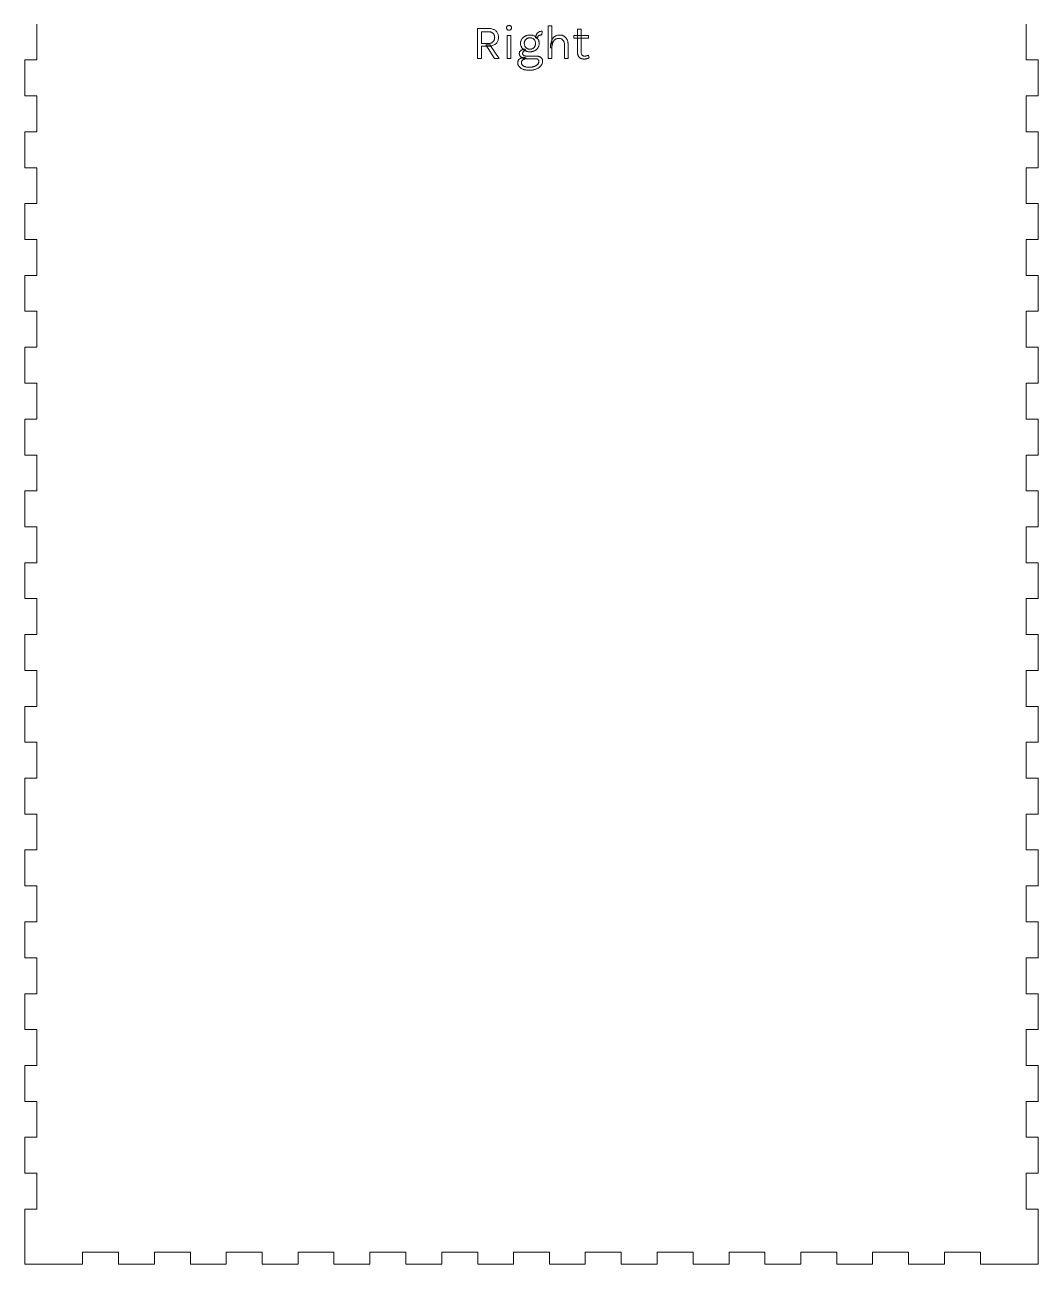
# Model space of a CAD drawing. Extents: x 0 to 54.2, y 0 to 48.1.
# Drawn here: x 0 to 10, y 24.12 to 36.35 of the extents above; entities that cross this region are included whole.
import ezdxf

# ---------------------------------------------------------------- set-up
doc = ezdxf.new("R2010")
doc.units = 0
doc.layers.get('0').update_dxf_attribs({"lineweight": 0})

msp = doc.modelspace()

# ---------------------------------------------------------------- linework, layer by layer
for p, q in [((0.118, 36.354), (0.118, 36)), ((4.754, 36.323), (4.755, 36.325)), ((4.754, 36.321), (4.754, 36.323)), ((4.754, 36.319), (4.754, 36.321)), ((4.755, 36.327), (4.756, 36.328)), ((4.755, 36.325), (4.755, 36.327)), ((4.756, 36.328), (4.757, 36.33)), ((4.757, 36.33), (4.758, 36.331)), ((4.758, 36.331), (4.759, 36.332)), ((4.759, 36.332), (4.76, 36.334)), ((4.76, 36.334), (4.761, 36.335)), ((4.761, 36.335), (4.763, 36.336)), ((4.763, 36.336), (4.765, 36.337)), ((4.765, 36.337), (4.766, 36.338)), ((4.766, 36.338), (4.768, 36.338)), ((4.768, 36.338), (4.77, 36.339)), ((4.77, 36.339), (4.772, 36.339)), ((4.772, 36.339), (4.774, 36.34)), ((4.774, 36.34), (4.776, 36.34)), ((4.776, 36.34), (4.778, 36.34)), ((4.778, 36.34), (4.778, 36.34)), ((4.778, 36.34), (4.78, 36.34)), ((4.78, 36.34), (4.782, 36.34)), ((4.782, 36.34), (4.784, 36.339)), ((4.784, 36.339), (4.786, 36.339)), ((4.786, 36.339), (4.788, 36.338)), ((4.788, 36.338), (4.79, 36.338)), ((4.79, 36.338), (4.792, 36.337)), ((4.792, 36.337), (4.793, 36.336)), ((4.793, 36.336), (4.795, 36.335)), ((4.795, 36.335), (4.796, 36.334)), ((4.796, 36.334), (4.797, 36.332)), ((4.797, 36.332), (4.798, 36.331)), ((4.798, 36.331), (4.799, 36.33)), ((4.799, 36.33), (4.8, 36.328)), ((4.8, 36.328), (4.801, 36.327)), ((4.801, 36.327), (4.802, 36.325)), ((4.802, 36.325), (4.802, 36.323)), ((4.802, 36.323), (4.802, 36.321)), ((4.802, 36.321), (4.803, 36.319)), ((5.165, 36.014), (5.165, 36.337)), ((5.165, 36.337), (5.202, 36.337)), ((5.202, 36.337), (5.202, 36.014)), ((9.882, 36), (9.882, 36.354)), ((4.468, 36.014), (4.468, 36.311)), ((4.468, 36.311), (4.571, 36.311)), ((4.505, 36.279), (4.505, 36.162)), ((4.571, 36.279), (4.505, 36.279)), ((4.505, 36.279), (4.505, 36.279)), ((4.571, 36.311), (4.581, 36.311)), ((4.578, 36.279), (4.571, 36.279)), ((4.571, 36.279), (4.571, 36.279)), ((4.584, 36.279), (4.578, 36.279)), ((4.581, 36.311), (4.591, 36.31)), ((4.589, 36.278), (4.584, 36.279)), ((4.594, 36.277), (4.589, 36.278)), ((4.591, 36.31), (4.6, 36.309)), ((4.599, 36.275), (4.594, 36.277)), ((4.604, 36.274), (4.599, 36.275)), ((4.6, 36.309), (4.608, 36.307)), ((4.609, 36.272), (4.604, 36.274)), ((4.608, 36.307), (4.616, 36.305)), ((4.613, 36.269), (4.609, 36.272)), ((4.616, 36.267), (4.613, 36.269)), ((4.616, 36.305), (4.623, 36.302)), ((4.62, 36.264), (4.616, 36.267)), ((4.623, 36.26), (4.62, 36.264)), ((4.623, 36.302), (4.63, 36.299)), ((4.626, 36.257), (4.623, 36.26)), ((4.628, 36.253), (4.626, 36.257)), ((4.631, 36.249), (4.628, 36.253)), ((4.63, 36.299), (4.637, 36.296)), ((4.632, 36.245), (4.631, 36.249)), ((4.634, 36.241), (4.632, 36.245)), ((4.632, 36.197), (4.634, 36.201)), ((4.635, 36.236), (4.634, 36.241)), ((4.634, 36.201), (4.635, 36.206)), ((4.636, 36.231), (4.635, 36.236)), ((4.635, 36.206), (4.636, 36.211)), ((4.636, 36.226), (4.636, 36.231)), ((4.637, 36.221), (4.636, 36.226)), ((4.636, 36.216), (4.637, 36.221)), ((4.636, 36.211), (4.636, 36.216)), ((4.637, 36.296), (4.643, 36.291)), ((4.637, 36.221), (4.637, 36.221)), ((4.643, 36.291), (4.648, 36.287)), ((4.648, 36.287), (4.653, 36.282)), ((4.653, 36.282), (4.658, 36.277)), ((4.658, 36.277), (4.662, 36.271)), ((4.662, 36.271), (4.665, 36.265)), ((4.665, 36.265), (4.668, 36.259)), ((4.668, 36.259), (4.67, 36.252)), ((4.67, 36.252), (4.672, 36.246)), ((4.672, 36.201), (4.67, 36.194)), ((4.672, 36.246), (4.673, 36.238)), ((4.673, 36.208), (4.672, 36.201)), ((4.673, 36.238), (4.674, 36.231)), ((4.674, 36.216), (4.673, 36.208)), ((4.674, 36.231), (4.674, 36.223)), ((4.674, 36.223), (4.674, 36.223)), ((4.674, 36.223), (4.674, 36.216)), ((4.754, 36.317), (4.754, 36.319)), ((4.754, 36.315), (4.754, 36.317)), ((4.754, 36.317), (4.754, 36.317)), ((4.754, 36.313), (4.754, 36.315)), ((4.754, 36.311), (4.754, 36.313)), ((4.755, 36.309), (4.754, 36.311)), ((4.755, 36.308), (4.755, 36.309)), ((4.756, 36.306), (4.755, 36.308)), ((4.757, 36.304), (4.756, 36.306)), ((4.758, 36.303), (4.757, 36.304)), ((4.759, 36.301), (4.758, 36.303)), ((4.76, 36.3), (4.759, 36.301)), ((4.761, 36.299), (4.76, 36.3)), ((4.76, 36.014), (4.76, 36.241)), ((4.76, 36.241), (4.796, 36.241)), ((4.763, 36.298), (4.761, 36.299)), ((4.765, 36.297), (4.763, 36.298)), ((4.766, 36.296), (4.765, 36.297)), ((4.768, 36.295), (4.766, 36.296)), ((4.77, 36.295), (4.768, 36.295)), ((4.772, 36.294), (4.77, 36.295)), ((4.774, 36.294), (4.772, 36.294)), ((4.776, 36.294), (4.774, 36.294)), ((4.778, 36.294), (4.776, 36.294)), ((4.778, 36.294), (4.778, 36.294)), ((4.78, 36.294), (4.778, 36.294)), ((4.778, 36.294), (4.778, 36.294)), ((4.782, 36.294), (4.78, 36.294)), ((4.784, 36.294), (4.782, 36.294)), ((4.786, 36.295), (4.784, 36.294)), ((4.788, 36.295), (4.786, 36.295)), ((4.79, 36.296), (4.788, 36.295)), ((4.792, 36.297), (4.79, 36.296)), ((4.793, 36.298), (4.792, 36.297)), ((4.795, 36.299), (4.793, 36.298)), ((4.796, 36.3), (4.795, 36.299)), ((4.797, 36.301), (4.796, 36.3)), ((4.796, 36.241), (4.796, 36.014)), ((4.798, 36.303), (4.797, 36.301)), ((4.799, 36.304), (4.798, 36.303)), ((4.8, 36.306), (4.799, 36.304)), ((4.801, 36.308), (4.8, 36.306)), ((4.802, 36.309), (4.801, 36.308)), ((4.803, 36.315), (4.802, 36.313)), ((4.802, 36.313), (4.802, 36.311)), ((4.802, 36.311), (4.802, 36.309)), ((4.803, 36.319), (4.803, 36.317)), ((4.803, 36.317), (4.803, 36.317)), ((4.803, 36.317), (4.803, 36.315)), ((4.898, 36.195), (4.9, 36.199)), ((4.9, 36.199), (4.902, 36.203)), ((4.902, 36.203), (4.905, 36.207)), ((4.905, 36.207), (4.907, 36.21)), ((4.907, 36.21), (4.91, 36.214)), ((4.91, 36.214), (4.913, 36.217)), ((4.913, 36.217), (4.916, 36.22)), ((4.916, 36.22), (4.919, 36.223)), ((4.919, 36.223), (4.922, 36.226)), ((4.922, 36.226), (4.926, 36.229)), ((4.926, 36.229), (4.93, 36.231)), ((4.93, 36.231), (4.934, 36.233)), ((4.934, 36.233), (4.938, 36.236)), ((4.938, 36.236), (4.942, 36.238)), ((4.941, 36.2), (4.939, 36.197)), ((4.944, 36.203), (4.941, 36.2)), ((4.942, 36.238), (4.946, 36.239)), ((4.947, 36.206), (4.944, 36.203)), ((4.946, 36.239), (4.951, 36.241)), ((4.95, 36.209), (4.947, 36.206)), ((4.954, 36.211), (4.95, 36.209)), ((4.951, 36.241), (4.955, 36.242)), ((4.958, 36.213), (4.954, 36.211)), ((4.955, 36.242), (4.96, 36.243)), ((4.962, 36.215), (4.958, 36.213)), ((4.96, 36.243), (4.965, 36.244)), ((4.966, 36.216), (4.962, 36.215)), ((4.965, 36.244), (4.969, 36.245)), ((4.97, 36.218), (4.966, 36.216)), ((4.969, 36.245), (4.974, 36.245)), ((4.975, 36.218), (4.97, 36.218)), ((4.974, 36.245), (4.979, 36.246)), ((4.979, 36.219), (4.975, 36.218)), ((4.979, 36.246), (4.985, 36.246)), ((4.985, 36.219), (4.979, 36.219)), ((4.985, 36.246), (4.985, 36.246)), ((4.985, 36.246), (4.99, 36.246)), ((4.99, 36.219), (4.985, 36.219)), ((4.985, 36.219), (4.985, 36.219)), ((4.99, 36.246), (4.994, 36.245)), ((4.994, 36.218), (4.99, 36.219)), ((4.994, 36.245), (4.999, 36.245)), ((4.999, 36.218), (4.994, 36.218)), ((4.999, 36.245), (5.004, 36.244)), ((5.003, 36.216), (4.999, 36.218)), ((5.008, 36.215), (5.003, 36.216)), ((5.004, 36.244), (5.009, 36.243)), ((5.012, 36.213), (5.008, 36.215)), ((5.009, 36.243), (5.013, 36.242)), ((5.015, 36.211), (5.012, 36.213)), ((5.013, 36.242), (5.018, 36.241)), ((5.019, 36.209), (5.015, 36.211)), ((5.018, 36.241), (5.022, 36.239)), ((5.022, 36.206), (5.019, 36.209)), ((5.022, 36.239), (5.026, 36.238)), ((5.025, 36.203), (5.022, 36.206)), ((5.028, 36.2), (5.025, 36.203)), ((5.026, 36.238), (5.03, 36.236)), ((5.03, 36.197), (5.028, 36.2)), ((5.03, 36.236), (5.035, 36.233)), ((5.035, 36.233), (5.038, 36.231)), ((5.038, 36.231), (5.042, 36.229)), ((5.041, 36.221), (5.042, 36.225)), ((5.041, 36.217), (5.041, 36.221)), ((5.059, 36.21), (5.041, 36.217)), ((5.042, 36.232), (5.043, 36.236)), ((5.042, 36.229), (5.042, 36.232)), ((5.042, 36.229), (5.046, 36.226)), ((5.042, 36.225), (5.042, 36.229)), ((5.043, 36.236), (5.044, 36.239)), ((5.044, 36.239), (5.045, 36.242)), ((5.045, 36.242), (5.046, 36.246)), ((5.046, 36.246), (5.048, 36.249)), ((5.046, 36.226), (5.049, 36.223)), ((5.048, 36.249), (5.049, 36.252)), ((5.049, 36.252), (5.051, 36.255)), ((5.049, 36.223), (5.052, 36.22)), ((5.051, 36.255), (5.052, 36.258)), ((5.052, 36.258), (5.054, 36.26)), ((5.052, 36.22), (5.055, 36.217)), ((5.054, 36.26), (5.056, 36.263)), ((5.055, 36.217), (5.058, 36.214)), ((5.056, 36.263), (5.058, 36.265)), ((5.058, 36.265), (5.061, 36.268)), ((5.058, 36.214), (5.061, 36.21)), ((5.06, 36.221), (5.059, 36.217)), ((5.059, 36.217), (5.059, 36.214)), ((5.059, 36.214), (5.059, 36.21)), ((5.059, 36.21), (5.059, 36.21)), ((5.059, 36.21), (5.059, 36.21)), ((5.061, 36.224), (5.06, 36.221)), ((5.061, 36.268), (5.063, 36.27)), ((5.062, 36.227), (5.061, 36.224)), ((5.061, 36.21), (5.063, 36.207)), ((5.063, 36.229), (5.062, 36.227)), ((5.063, 36.27), (5.066, 36.272)), ((5.064, 36.232), (5.063, 36.229)), ((5.063, 36.207), (5.066, 36.203)), ((5.066, 36.234), (5.064, 36.232)), ((5.066, 36.272), (5.068, 36.274)), ((5.068, 36.236), (5.066, 36.234)), ((5.066, 36.203), (5.068, 36.199)), ((5.068, 36.274), (5.071, 36.275)), ((5.07, 36.238), (5.068, 36.236)), ((5.068, 36.199), (5.07, 36.195)), ((5.072, 36.24), (5.07, 36.238)), ((5.071, 36.275), (5.074, 36.277)), ((5.075, 36.241), (5.072, 36.24)), ((5.074, 36.277), (5.077, 36.278)), ((5.078, 36.243), (5.075, 36.241)), ((5.077, 36.278), (5.08, 36.28)), ((5.081, 36.244), (5.078, 36.243)), ((5.08, 36.28), (5.084, 36.281)), ((5.084, 36.245), (5.081, 36.244)), ((5.084, 36.281), (5.087, 36.282)), ((5.087, 36.246), (5.084, 36.245)), ((5.087, 36.282), (5.09, 36.282)), ((5.091, 36.246), (5.087, 36.246)), ((5.09, 36.282), (5.094, 36.283)), ((5.095, 36.247), (5.091, 36.246)), ((5.094, 36.283), (5.098, 36.283)), ((5.098, 36.247), (5.095, 36.247)), ((5.098, 36.283), (5.102, 36.284)), ((5.103, 36.247), (5.098, 36.247)), ((5.102, 36.284), (5.105, 36.284)), ((5.105, 36.284), (5.103, 36.247)), ((5.105, 36.284), (5.105, 36.284)), ((5.2, 36.194), (5.202, 36.199)), ((5.202, 36.199), (5.205, 36.204)), ((5.205, 36.204), (5.208, 36.209)), ((5.208, 36.209), (5.211, 36.213)), ((5.211, 36.213), (5.214, 36.217)), ((5.214, 36.217), (5.217, 36.221)), ((5.217, 36.221), (5.221, 36.225)), ((5.221, 36.225), (5.224, 36.228)), ((5.224, 36.228), (5.228, 36.231)), ((5.23, 36.2), (5.227, 36.197)), ((5.228, 36.231), (5.232, 36.234)), ((5.233, 36.202), (5.23, 36.2)), ((5.232, 36.234), (5.237, 36.236)), ((5.236, 36.204), (5.233, 36.202)), ((5.239, 36.206), (5.236, 36.204)), ((5.237, 36.236), (5.241, 36.239)), ((5.242, 36.208), (5.239, 36.206)), ((5.241, 36.239), (5.246, 36.241)), ((5.245, 36.209), (5.242, 36.208)), ((5.249, 36.211), (5.245, 36.209)), ((5.246, 36.241), (5.25, 36.242)), ((5.252, 36.212), (5.249, 36.211)), ((5.25, 36.242), (5.255, 36.244)), ((5.256, 36.212), (5.252, 36.212)), ((5.255, 36.244), (5.26, 36.245)), ((5.26, 36.213), (5.256, 36.212)), ((5.26, 36.245), (5.266, 36.245)), ((5.264, 36.213), (5.26, 36.213)), ((5.268, 36.213), (5.264, 36.213)), ((5.266, 36.245), (5.271, 36.246)), ((5.273, 36.213), (5.268, 36.213)), ((5.268, 36.213), (5.268, 36.213)), ((5.271, 36.246), (5.277, 36.246)), ((5.278, 36.213), (5.273, 36.213)), ((5.277, 36.246), (5.277, 36.246)), ((5.277, 36.246), (5.282, 36.246)), ((5.283, 36.212), (5.278, 36.213)), ((5.282, 36.246), (5.287, 36.245)), ((5.287, 36.211), (5.283, 36.212)), ((5.287, 36.245), (5.292, 36.245)), ((5.292, 36.209), (5.287, 36.211)), ((5.292, 36.245), (5.297, 36.244)), ((5.296, 36.207), (5.292, 36.209)), ((5.3, 36.205), (5.296, 36.207)), ((5.297, 36.244), (5.302, 36.243)), ((5.303, 36.202), (5.3, 36.205)), ((5.302, 36.243), (5.306, 36.242)), ((5.307, 36.2), (5.303, 36.202)), ((5.306, 36.242), (5.31, 36.24)), ((5.31, 36.196), (5.307, 36.2)), ((5.31, 36.24), (5.315, 36.238)), ((5.315, 36.238), (5.319, 36.236)), ((5.319, 36.236), (5.322, 36.234)), ((5.322, 36.234), (5.326, 36.231)), ((5.326, 36.231), (5.33, 36.229)), ((5.33, 36.229), (5.333, 36.226)), ((5.333, 36.226), (5.336, 36.223)), ((5.336, 36.223), (5.339, 36.219)), ((5.339, 36.219), (5.342, 36.216)), ((5.342, 36.216), (5.345, 36.212)), ((5.345, 36.212), (5.347, 36.208)), ((5.347, 36.208), (5.349, 36.204)), ((5.349, 36.204), (5.352, 36.2)), ((5.352, 36.2), (5.354, 36.195)), ((5.418, 36.215), (5.418, 36.24)), ((5.418, 36.24), (5.562, 36.24)), ((5.562, 36.215), (5.418, 36.215)), ((5.455, 36.072), (5.455, 36.303)), ((5.455, 36.303), (5.491, 36.303)), ((5.491, 36.303), (5.491, 36.073)), ((5.562, 36.24), (5.562, 36.215)), ((5.562, 36.215), (5.562, 36.215)), ((4.505, 36.162), (4.569, 36.162)), ((4.571, 36.136), (4.505, 36.136)), ((4.505, 36.136), (4.505, 36.014)), ((4.634, 36.014), (4.549, 36.149)), ((4.549, 36.149), (4.589, 36.149)), ((4.569, 36.162), (4.575, 36.162)), ((4.581, 36.136), (4.571, 36.136)), ((4.571, 36.136), (4.571, 36.136)), ((4.575, 36.162), (4.581, 36.162)), ((4.581, 36.162), (4.587, 36.163)), ((4.591, 36.137), (4.581, 36.136)), ((4.587, 36.163), (4.593, 36.164)), ((4.589, 36.149), (4.682, 36.014)), ((4.6, 36.138), (4.591, 36.137)), ((4.593, 36.164), (4.598, 36.166)), ((4.598, 36.166), (4.603, 36.168)), ((4.608, 36.14), (4.6, 36.138)), ((4.603, 36.168), (4.607, 36.17)), ((4.607, 36.17), (4.612, 36.172)), ((4.616, 36.142), (4.608, 36.14)), ((4.612, 36.172), (4.616, 36.175)), ((4.616, 36.175), (4.619, 36.178)), ((4.623, 36.145), (4.616, 36.142)), ((4.619, 36.178), (4.623, 36.182)), ((4.623, 36.182), (4.625, 36.185)), ((4.63, 36.148), (4.623, 36.145)), ((4.625, 36.185), (4.628, 36.189)), ((4.628, 36.189), (4.63, 36.193)), ((4.63, 36.193), (4.632, 36.197)), ((4.637, 36.151), (4.63, 36.148)), ((4.643, 36.155), (4.637, 36.151)), ((4.648, 36.16), (4.643, 36.155)), ((4.653, 36.165), (4.648, 36.16)), ((4.658, 36.17), (4.653, 36.165)), ((4.662, 36.176), (4.658, 36.17)), ((4.665, 36.182), (4.662, 36.176)), ((4.668, 36.188), (4.665, 36.182)), ((4.67, 36.194), (4.668, 36.188)), ((4.881, 36.075), (4.882, 36.077)), ((4.882, 36.077), (4.883, 36.079)), ((4.883, 36.079), (4.884, 36.082)), ((4.884, 36.082), (4.886, 36.084)), ((4.886, 36.084), (4.887, 36.086)), ((4.887, 36.086), (4.889, 36.088)), ((4.889, 36.088), (4.891, 36.09)), ((4.891, 36.09), (4.892, 36.091)), ((4.892, 36.163), (4.893, 36.168)), ((4.893, 36.158), (4.892, 36.163)), ((4.892, 36.163), (4.892, 36.163)), ((4.892, 36.091), (4.894, 36.093)), ((4.893, 36.178), (4.894, 36.182)), ((4.893, 36.173), (4.893, 36.178)), ((4.893, 36.168), (4.893, 36.173)), ((4.893, 36.154), (4.893, 36.158)), ((4.893, 36.149), (4.893, 36.154)), ((4.894, 36.144), (4.893, 36.149)), ((4.894, 36.182), (4.895, 36.186)), ((4.895, 36.14), (4.894, 36.144)), ((4.894, 36.093), (4.896, 36.094)), ((4.895, 36.186), (4.897, 36.191)), ((4.897, 36.136), (4.895, 36.14)), ((4.896, 36.094), (4.899, 36.096)), ((4.897, 36.191), (4.898, 36.195)), ((4.898, 36.132), (4.897, 36.136)), ((4.9, 36.128), (4.898, 36.132)), ((4.899, 36.096), (4.901, 36.097)), ((4.902, 36.124), (4.9, 36.128)), ((4.901, 36.097), (4.903, 36.099)), ((4.905, 36.12), (4.902, 36.124)), ((4.903, 36.099), (4.906, 36.1)), ((4.907, 36.116), (4.905, 36.12)), ((4.906, 36.1), (4.908, 36.101)), ((4.91, 36.113), (4.907, 36.116)), ((4.908, 36.101), (4.911, 36.102)), ((4.913, 36.11), (4.91, 36.113)), ((4.911, 36.102), (4.913, 36.103)), ((4.916, 36.106), (4.913, 36.11)), ((4.913, 36.103), (4.916, 36.103)), ((4.915, 36.077), (4.914, 36.076)), ((4.914, 36.076), (4.914, 36.074)), ((4.916, 36.078), (4.915, 36.077)), ((4.919, 36.103), (4.916, 36.106)), ((4.916, 36.103), (4.919, 36.104)), ((4.917, 36.08), (4.916, 36.078)), ((4.918, 36.081), (4.917, 36.08)), ((4.919, 36.082), (4.918, 36.081)), ((4.919, 36.104), (4.921, 36.105)), ((4.922, 36.101), (4.919, 36.103)), ((4.92, 36.083), (4.919, 36.082)), ((4.921, 36.084), (4.92, 36.083)), ((4.921, 36.105), (4.924, 36.105)), ((4.922, 36.085), (4.921, 36.084)), ((4.926, 36.098), (4.922, 36.101)), ((4.923, 36.086), (4.922, 36.085)), ((4.925, 36.087), (4.923, 36.086)), ((4.924, 36.105), (4.927, 36.106)), ((4.926, 36.088), (4.925, 36.087)), ((4.93, 36.095), (4.926, 36.098)), ((4.927, 36.088), (4.926, 36.088)), ((4.927, 36.106), (4.93, 36.106)), ((4.929, 36.089), (4.927, 36.088)), ((4.93, 36.173), (4.929, 36.168)), ((4.929, 36.168), (4.929, 36.163)), ((4.929, 36.163), (4.929, 36.163)), ((4.929, 36.163), (4.929, 36.158)), ((4.929, 36.158), (4.93, 36.154)), ((4.93, 36.09), (4.929, 36.089)), ((4.931, 36.177), (4.93, 36.173)), ((4.93, 36.154), (4.931, 36.149)), ((4.93, 36.106), (4.933, 36.106)), ((4.934, 36.093), (4.93, 36.095)), ((4.932, 36.09), (4.93, 36.09)), ((4.932, 36.182), (4.931, 36.177)), ((4.931, 36.149), (4.932, 36.145)), ((4.933, 36.186), (4.932, 36.182)), ((4.932, 36.145), (4.933, 36.141)), ((4.933, 36.091), (4.932, 36.09)), ((4.935, 36.19), (4.933, 36.186)), ((4.933, 36.141), (4.935, 36.137)), ((4.933, 36.106), (4.936, 36.106)), ((4.934, 36.091), (4.933, 36.091)), ((4.938, 36.091), (4.934, 36.093)), ((4.936, 36.092), (4.934, 36.091)), ((4.936, 36.193), (4.935, 36.19)), ((4.935, 36.137), (4.936, 36.133)), ((4.939, 36.197), (4.936, 36.193)), ((4.936, 36.133), (4.939, 36.13)), ((4.936, 36.106), (4.936, 36.106)), ((4.936, 36.106), (4.943, 36.092)), ((4.937, 36.092), (4.936, 36.092)), ((4.939, 36.092), (4.937, 36.092)), ((4.942, 36.089), (4.938, 36.091)), ((4.939, 36.13), (4.941, 36.126)), ((4.94, 36.092), (4.939, 36.092)), ((4.942, 36.092), (4.94, 36.092)), ((4.941, 36.126), (4.944, 36.123)), ((4.943, 36.092), (4.942, 36.092)), ((4.946, 36.087), (4.942, 36.089)), ((4.944, 36.123), (4.947, 36.12)), ((4.951, 36.086), (4.946, 36.087)), ((4.947, 36.12), (4.95, 36.117)), ((4.95, 36.117), (4.954, 36.115)), ((4.955, 36.084), (4.951, 36.086)), ((4.954, 36.115), (4.958, 36.113)), ((4.96, 36.083), (4.955, 36.084)), ((4.958, 36.113), (4.962, 36.111)), ((4.965, 36.082), (4.96, 36.083)), ((4.962, 36.111), (4.966, 36.11)), ((4.969, 36.081), (4.965, 36.082)), ((4.966, 36.11), (4.97, 36.108)), ((4.974, 36.081), (4.969, 36.081)), ((4.97, 36.108), (4.975, 36.108)), ((4.979, 36.081), (4.974, 36.081)), ((4.975, 36.108), (4.979, 36.107)), ((4.979, 36.107), (4.985, 36.107)), ((4.985, 36.081), (4.979, 36.081)), ((4.985, 36.107), (4.985, 36.107)), ((4.985, 36.107), (4.99, 36.107)), ((4.985, 36.107), (4.985, 36.107)), ((4.985, 36.081), (4.985, 36.081)), ((4.99, 36.081), (4.985, 36.081)), ((4.985, 36.081), (4.985, 36.081)), ((4.99, 36.107), (4.994, 36.108)), ((4.994, 36.081), (4.99, 36.081)), ((4.994, 36.108), (4.999, 36.108)), ((4.999, 36.081), (4.994, 36.081)), ((4.999, 36.108), (5.003, 36.11)), ((5.004, 36.082), (4.999, 36.081)), ((5.003, 36.11), (5.008, 36.111)), ((5.009, 36.083), (5.004, 36.082)), ((5.008, 36.111), (5.012, 36.113)), ((5.013, 36.084), (5.009, 36.083)), ((5.012, 36.113), (5.015, 36.115)), ((5.018, 36.086), (5.013, 36.084)), ((5.015, 36.115), (5.019, 36.117)), ((5.022, 36.087), (5.018, 36.086)), ((5.019, 36.117), (5.022, 36.12)), ((5.022, 36.12), (5.025, 36.123)), ((5.026, 36.089), (5.022, 36.087)), ((5.025, 36.123), (5.028, 36.126)), ((5.03, 36.091), (5.026, 36.089)), ((5.028, 36.126), (5.03, 36.13)), ((5.032, 36.193), (5.03, 36.197)), ((5.03, 36.13), (5.032, 36.133)), ((5.035, 36.093), (5.03, 36.091)), ((5.034, 36.19), (5.032, 36.193)), ((5.032, 36.133), (5.034, 36.137)), ((5.036, 36.186), (5.034, 36.19)), ((5.034, 36.137), (5.036, 36.141)), ((5.038, 36.095), (5.035, 36.093)), ((5.037, 36.182), (5.036, 36.186)), ((5.036, 36.141), (5.037, 36.145)), ((5.038, 36.177), (5.037, 36.182)), ((5.037, 36.145), (5.038, 36.149)), ((5.039, 36.173), (5.038, 36.177)), ((5.038, 36.149), (5.039, 36.154)), ((5.042, 36.098), (5.038, 36.095)), ((5.039, 36.168), (5.039, 36.173)), ((5.039, 36.163), (5.039, 36.168)), ((5.039, 36.158), (5.039, 36.163)), ((5.039, 36.163), (5.039, 36.163)), ((5.039, 36.154), (5.039, 36.158)), ((5.046, 36.101), (5.042, 36.098)), ((5.049, 36.103), (5.046, 36.101)), ((5.052, 36.106), (5.049, 36.103)), ((5.055, 36.11), (5.052, 36.106)), ((5.058, 36.113), (5.055, 36.11)), ((5.061, 36.116), (5.058, 36.113)), ((5.063, 36.12), (5.061, 36.116)), ((5.066, 36.124), (5.063, 36.12)), ((5.068, 36.128), (5.066, 36.124)), ((5.07, 36.132), (5.068, 36.128)), ((5.07, 36.195), (5.071, 36.191)), ((5.071, 36.136), (5.07, 36.132)), ((5.071, 36.191), (5.073, 36.186)), ((5.073, 36.14), (5.071, 36.136)), ((5.073, 36.186), (5.074, 36.182)), ((5.074, 36.144), (5.073, 36.14)), ((5.074, 36.182), (5.075, 36.178)), ((5.075, 36.149), (5.074, 36.144)), ((5.075, 36.178), (5.075, 36.173)), ((5.075, 36.173), (5.076, 36.168)), ((5.076, 36.158), (5.075, 36.154)), ((5.075, 36.154), (5.075, 36.149)), ((5.076, 36.168), (5.076, 36.163)), ((5.076, 36.163), (5.076, 36.163)), ((5.076, 36.163), (5.076, 36.158)), ((5.187, 36.121), (5.188, 36.129)), ((5.202, 36.121), (5.187, 36.121)), ((5.188, 36.144), (5.189, 36.151)), ((5.188, 36.136), (5.188, 36.144)), ((5.188, 36.129), (5.188, 36.136)), ((5.189, 36.151), (5.19, 36.158)), ((5.19, 36.158), (5.191, 36.164)), ((5.191, 36.164), (5.193, 36.171)), ((5.193, 36.171), (5.194, 36.177)), ((5.194, 36.177), (5.196, 36.183)), ((5.196, 36.183), (5.198, 36.188)), ((5.198, 36.188), (5.2, 36.194)), ((5.203, 36.143), (5.202, 36.138)), ((5.202, 36.138), (5.202, 36.132)), ((5.202, 36.132), (5.202, 36.127)), ((5.202, 36.127), (5.202, 36.121)), ((5.202, 36.121), (5.202, 36.121)), ((5.204, 36.148), (5.203, 36.143)), ((5.205, 36.153), (5.204, 36.148)), ((5.206, 36.157), (5.205, 36.153)), ((5.207, 36.162), (5.206, 36.157)), ((5.208, 36.166), (5.207, 36.162)), ((5.21, 36.17), (5.208, 36.166)), ((5.211, 36.174), (5.21, 36.17)), ((5.213, 36.178), (5.211, 36.174)), ((5.215, 36.182), (5.213, 36.178)), ((5.217, 36.185), (5.215, 36.182)), ((5.219, 36.189), (5.217, 36.185)), ((5.222, 36.192), (5.219, 36.189)), ((5.224, 36.195), (5.222, 36.192)), ((5.227, 36.197), (5.224, 36.195)), ((5.313, 36.193), (5.31, 36.196)), ((5.315, 36.189), (5.313, 36.193)), ((5.318, 36.185), (5.315, 36.189)), ((5.32, 36.18), (5.318, 36.185)), ((5.322, 36.176), (5.32, 36.18)), ((5.323, 36.171), (5.322, 36.176)), ((5.324, 36.165), (5.323, 36.171)), ((5.325, 36.159), (5.324, 36.165)), ((5.325, 36.153), (5.325, 36.159)), ((5.325, 36.147), (5.325, 36.153)), ((5.325, 36.014), (5.325, 36.147)), ((5.354, 36.195), (5.355, 36.191)), ((5.355, 36.191), (5.357, 36.186)), ((5.357, 36.186), (5.358, 36.181)), ((5.358, 36.181), (5.359, 36.176)), ((5.359, 36.176), (5.36, 36.17)), ((5.36, 36.17), (5.361, 36.165)), ((5.361, 36.165), (5.361, 36.159)), ((5.361, 36.159), (5.362, 36.153)), ((5.362, 36.153), (5.362, 36.147)), ((5.362, 36.147), (5.362, 36.147)), ((5.362, 36.147), (5.362, 36.014)), ((0.118, 36), (0, 36)), ((0, 36), (0, 35.646)), ((4.505, 36.014), (4.468, 36.014)), ((4.505, 36.014), (4.505, 36.014)), ((4.682, 36.014), (4.634, 36.014)), ((4.682, 36.014), (4.682, 36.014)), ((4.796, 36.014), (4.76, 36.014)), ((4.796, 36.014), (4.796, 36.014)), ((4.864, 35.976), (4.865, 35.98)), ((4.864, 35.97), (4.864, 35.976)), ((4.864, 35.967), (4.864, 35.97)), ((4.864, 35.97), (4.864, 35.97)), ((4.865, 35.963), (4.864, 35.967)), ((4.865, 35.98), (4.866, 35.985)), ((4.865, 35.959), (4.865, 35.963)), ((4.866, 35.955), (4.865, 35.959)), ((4.866, 35.985), (4.867, 35.989)), ((4.868, 35.951), (4.866, 35.955)), ((4.867, 35.989), (4.869, 35.994)), ((4.869, 35.994), (4.871, 35.997)), ((4.871, 35.997), (4.873, 36.001)), ((4.873, 36.001), (4.876, 36.004)), ((4.876, 36.004), (4.88, 36.008)), ((4.879, 36.067), (4.88, 36.07)), ((4.879, 36.064), (4.879, 36.067)), ((4.879, 36.062), (4.879, 36.064)), ((4.879, 36.059), (4.879, 36.062)), ((4.879, 36.062), (4.879, 36.062)), ((4.88, 36.056), (4.879, 36.059)), ((4.88, 36.072), (4.881, 36.075)), ((4.88, 36.07), (4.88, 36.072)), ((4.88, 36.054), (4.88, 36.056)), ((4.881, 36.051), (4.88, 36.054)), ((4.88, 36.008), (4.883, 36.01)), ((4.881, 36.049), (4.881, 36.051)), ((4.882, 36.046), (4.881, 36.049)), ((4.884, 36.044), (4.882, 36.046)), ((4.883, 36.01), (4.887, 36.013)), ((4.885, 36.041), (4.884, 36.044)), ((4.886, 36.039), (4.885, 36.041)), ((4.888, 36.037), (4.886, 36.039)), ((4.887, 36.013), (4.891, 36.015)), ((4.89, 36.035), (4.888, 36.037)), ((4.892, 36.032), (4.89, 36.035)), ((4.891, 36.015), (4.896, 36.018)), ((4.894, 36.03), (4.892, 36.032)), ((4.897, 36.028), (4.894, 36.03)), ((4.896, 36.018), (4.901, 36.019)), ((4.899, 36.027), (4.897, 36.028)), ((4.902, 36.025), (4.899, 36.027)), ((4.901, 35.979), (4.9, 35.975)), ((4.9, 35.975), (4.9, 35.972)), ((4.9, 35.972), (4.9, 35.972)), ((4.9, 35.972), (4.9, 35.968)), ((4.9, 35.968), (4.901, 35.965)), ((4.901, 36.019), (4.905, 36.021)), ((4.902, 35.985), (4.901, 35.982)), ((4.901, 35.982), (4.901, 35.979)), ((4.901, 35.965), (4.902, 35.961)), ((4.904, 36.023), (4.902, 36.025)), ((4.903, 35.988), (4.902, 35.985)), ((4.902, 35.961), (4.903, 35.958)), ((4.905, 35.991), (4.903, 35.988)), ((4.903, 35.958), (4.905, 35.955)), ((4.907, 36.021), (4.904, 36.023)), ((4.905, 36.021), (4.91, 36.022)), ((4.907, 35.994), (4.905, 35.991)), ((4.905, 35.955), (4.907, 35.952)), ((4.911, 36.02), (4.907, 36.021)), ((4.909, 35.996), (4.907, 35.994)), ((4.911, 35.999), (4.909, 35.996)), ((4.91, 36.022), (4.916, 36.023)), ((4.914, 36.019), (4.911, 36.02)), ((4.914, 36.001), (4.911, 35.999)), ((4.913, 36.071), (4.912, 36.069)), ((4.912, 36.069), (4.912, 36.068)), ((4.912, 36.068), (4.912, 36.066)), ((4.912, 36.066), (4.912, 36.064)), ((4.912, 36.064), (4.912, 36.064)), ((4.912, 36.064), (4.912, 36.062)), ((4.912, 36.062), (4.912, 36.06)), ((4.912, 36.06), (4.913, 36.058)), ((4.914, 36.074), (4.913, 36.073)), ((4.913, 36.073), (4.913, 36.071)), ((4.913, 36.058), (4.913, 36.056)), ((4.913, 36.056), (4.914, 36.054)), ((4.914, 36.054), (4.915, 36.052)), ((4.917, 36.017), (4.914, 36.019)), ((4.917, 36.003), (4.914, 36.001)), ((4.915, 36.052), (4.916, 36.051)), ((4.916, 36.051), (4.918, 36.049)), ((4.916, 36.023), (4.921, 36.024)), ((4.921, 36.016), (4.917, 36.017)), ((4.92, 36.005), (4.917, 36.003)), ((4.918, 36.049), (4.919, 36.047)), ((4.919, 36.047), (4.921, 36.046)), ((4.923, 36.006), (4.92, 36.005)), ((4.921, 36.046), (4.923, 36.044)), ((4.921, 36.024), (4.927, 36.024)), ((4.924, 36.015), (4.921, 36.016)), ((4.923, 36.044), (4.925, 36.043)), ((4.927, 36.008), (4.923, 36.006)), ((4.928, 36.014), (4.924, 36.015)), ((4.925, 36.043), (4.927, 36.042)), ((4.927, 36.042), (4.93, 36.041)), ((4.927, 36.024), (4.933, 36.024)), ((4.931, 36.009), (4.927, 36.008)), ((4.932, 36.013), (4.928, 36.014)), ((4.93, 36.041), (4.933, 36.04)), ((4.935, 36.01), (4.931, 36.009)), ((4.936, 36.013), (4.932, 36.013)), ((4.933, 36.04), (4.937, 36.04)), ((4.933, 36.024), (4.933, 36.024)), ((4.933, 36.024), (4.953, 36.012)), ((4.939, 36.011), (4.935, 36.01)), ((4.94, 36.012), (4.936, 36.013)), ((4.937, 36.04), (4.94, 36.039)), ((4.944, 36.011), (4.939, 36.011)), ((4.94, 36.039), (4.944, 36.039)), ((4.944, 36.012), (4.94, 36.012)), ((4.944, 36.039), (4.949, 36.039)), ((4.949, 36.012), (4.944, 36.012)), ((4.948, 36.011), (4.944, 36.011)), ((4.953, 36.012), (4.948, 36.011)), ((4.949, 36.039), (4.953, 36.038)), ((4.953, 36.012), (4.949, 36.012)), ((4.953, 36.038), (4.953, 36.038)), ((4.953, 36.038), (5.041, 36.038)), ((5.041, 36.012), (4.953, 36.012)), ((5.041, 36.038), (5.047, 36.038)), ((5.044, 36.011), (5.041, 36.012)), ((5.041, 36.012), (5.041, 36.012)), ((5.047, 36.011), (5.044, 36.011)), ((5.047, 36.038), (5.053, 36.038)), ((5.05, 36.011), (5.047, 36.011)), ((5.053, 36.01), (5.05, 36.011)), ((5.053, 36.038), (5.059, 36.037)), ((5.055, 36.01), (5.053, 36.01)), ((5.058, 36.009), (5.055, 36.01)), ((5.056, 35.952), (5.058, 35.955)), ((5.06, 36.008), (5.058, 36.009)), ((5.058, 35.955), (5.061, 35.957)), ((5.059, 36.037), (5.065, 36.036)), ((5.062, 36.007), (5.06, 36.008)), ((5.061, 35.957), (5.063, 35.96)), ((5.063, 36.005), (5.062, 36.007)), ((5.065, 36.004), (5.063, 36.005)), ((5.063, 35.96), (5.065, 35.963)), ((5.065, 36.036), (5.07, 36.035)), ((5.067, 36.002), (5.065, 36.004)), ((5.065, 35.963), (5.067, 35.965)), ((5.068, 36.001), (5.067, 36.002)), ((5.067, 35.965), (5.069, 35.968)), ((5.069, 35.999), (5.068, 36.001)), ((5.07, 35.997), (5.069, 35.999)), ((5.069, 35.968), (5.07, 35.971)), ((5.07, 36.035), (5.075, 36.034)), ((5.071, 35.995), (5.07, 35.997)), ((5.07, 35.971), (5.071, 35.974)), ((5.072, 35.994), (5.071, 35.995)), ((5.071, 35.974), (5.072, 35.977)), ((5.072, 35.992), (5.072, 35.994)), ((5.073, 35.99), (5.072, 35.992)), ((5.072, 35.98), (5.073, 35.983)), ((5.072, 35.977), (5.072, 35.98)), ((5.073, 35.988), (5.073, 35.99)), ((5.073, 35.986), (5.073, 35.988)), ((5.073, 35.983), (5.073, 35.986)), ((5.073, 35.986), (5.073, 35.986)), ((5.075, 36.034), (5.079, 36.032)), ((5.079, 36.032), (5.084, 36.03)), ((5.084, 36.03), (5.088, 36.028)), ((5.088, 36.028), (5.091, 36.025)), ((5.091, 36.025), (5.095, 36.022)), ((5.095, 36.022), (5.098, 36.019)), ((5.098, 36.019), (5.101, 36.016)), ((5.102, 35.957), (5.1, 35.953)), ((5.101, 36.016), (5.103, 36.013)), ((5.104, 35.961), (5.102, 35.957)), ((5.103, 36.013), (5.105, 36.009)), ((5.106, 35.966), (5.104, 35.961)), ((5.105, 36.009), (5.107, 36.005)), ((5.107, 35.97), (5.106, 35.966)), ((5.107, 36.005), (5.108, 36.001)), ((5.108, 35.974), (5.107, 35.97)), ((5.108, 36.001), (5.109, 35.997)), ((5.109, 35.979), (5.108, 35.974)), ((5.109, 35.997), (5.11, 35.992)), ((5.11, 35.983), (5.109, 35.979)), ((5.11, 35.992), (5.11, 35.987)), ((5.11, 35.987), (5.11, 35.987)), ((5.11, 35.987), (5.11, 35.983)), ((5.202, 36.014), (5.165, 36.014)), ((5.202, 36.014), (5.202, 36.014)), ((5.362, 36.014), (5.325, 36.014)), ((5.362, 36.014), (5.362, 36.014)), ((5.455, 36.068), (5.455, 36.072)), ((5.455, 36.072), (5.455, 36.072)), ((5.455, 36.064), (5.455, 36.068)), ((5.455, 36.06), (5.455, 36.064)), ((5.456, 36.057), (5.455, 36.06)), ((5.457, 36.053), (5.456, 36.057)), ((5.458, 36.05), (5.457, 36.053)), ((5.459, 36.046), (5.458, 36.05)), ((5.46, 36.043), (5.459, 36.046)), ((5.461, 36.04), (5.46, 36.043)), ((5.463, 36.037), (5.461, 36.04)), ((5.465, 36.034), (5.463, 36.037)), ((5.467, 36.032), (5.465, 36.034)), ((5.469, 36.029), (5.467, 36.032)), ((5.471, 36.027), (5.469, 36.029)), ((5.473, 36.025), (5.471, 36.027)), ((5.476, 36.023), (5.473, 36.025)), ((5.478, 36.021), (5.476, 36.023)), ((5.481, 36.019), (5.478, 36.021)), ((5.483, 36.017), (5.481, 36.019)), ((5.486, 36.016), (5.483, 36.017)), ((5.489, 36.014), (5.486, 36.016)), ((5.492, 36.013), (5.489, 36.014)), ((5.491, 36.073), (5.491, 36.067)), ((5.491, 36.067), (5.492, 36.061)), ((5.492, 36.061), (5.494, 36.056)), ((5.495, 36.012), (5.492, 36.013)), ((5.494, 36.056), (5.496, 36.051)), ((5.499, 36.011), (5.495, 36.012)), ((5.496, 36.051), (5.499, 36.047)), ((5.499, 36.047), (5.503, 36.044)), ((5.502, 36.01), (5.499, 36.011)), ((5.505, 36.01), (5.502, 36.01)), ((5.503, 36.044), (5.507, 36.042)), ((5.509, 36.009), (5.505, 36.01)), ((5.507, 36.042), (5.512, 36.04)), ((5.512, 36.009), (5.509, 36.009)), ((5.512, 36.04), (5.517, 36.039)), ((5.516, 36.009), (5.512, 36.009)), ((5.519, 36.009), (5.516, 36.009)), ((5.517, 36.039), (5.524, 36.038)), ((5.519, 36.009), (5.519, 36.009)), ((5.522, 36.009), (5.519, 36.009)), ((5.519, 36.009), (5.519, 36.009)), ((5.524, 36.009), (5.522, 36.009)), ((5.524, 36.038), (5.526, 36.039)), ((5.524, 36.038), (5.524, 36.038)), ((5.527, 36.009), (5.524, 36.009)), ((5.526, 36.039), (5.527, 36.039)), ((5.527, 36.039), (5.529, 36.039)), ((5.529, 36.009), (5.527, 36.009)), ((5.529, 36.039), (5.531, 36.039)), ((5.532, 36.01), (5.529, 36.009)), ((5.531, 36.039), (5.533, 36.039)), ((5.534, 36.01), (5.532, 36.01)), ((5.533, 36.039), (5.535, 36.039)), ((5.537, 36.01), (5.534, 36.01)), ((5.535, 36.039), (5.537, 36.04)), ((5.537, 36.04), (5.539, 36.04)), ((5.539, 36.011), (5.537, 36.01)), ((5.539, 36.04), (5.541, 36.04)), ((5.542, 36.011), (5.539, 36.011)), ((5.541, 36.04), (5.542, 36.041)), ((5.542, 36.041), (5.544, 36.041)), ((5.544, 36.012), (5.542, 36.011)), ((5.544, 36.041), (5.546, 36.042)), ((5.546, 36.013), (5.544, 36.012)), ((5.546, 36.042), (5.548, 36.042)), ((5.549, 36.013), (5.546, 36.013)), ((5.548, 36.042), (5.55, 36.043)), ((5.551, 36.014), (5.549, 36.013)), ((5.55, 36.043), (5.552, 36.043)), ((5.554, 36.015), (5.551, 36.014)), ((5.552, 36.043), (5.554, 36.044)), ((5.554, 36.044), (5.556, 36.045)), ((5.556, 36.016), (5.554, 36.015)), ((5.556, 36.045), (5.558, 36.045)), ((5.558, 36.017), (5.556, 36.016)), ((5.558, 36.045), (5.561, 36.046)), ((5.561, 36.018), (5.558, 36.017)), ((5.561, 36.046), (5.563, 36.047)), ((5.563, 36.019), (5.561, 36.018)), ((5.563, 36.047), (5.563, 36.047)), ((5.563, 36.047), (5.568, 36.021)), ((5.566, 36.02), (5.563, 36.019)), ((5.568, 36.021), (5.566, 36.02)), ((10, 36), (9.882, 36)), ((10, 35.646), (10, 36)), ((4.869, 35.948), (4.868, 35.951)), ((4.871, 35.944), (4.869, 35.948)), ((4.873, 35.941), (4.871, 35.944)), ((4.875, 35.938), (4.873, 35.941)), ((4.878, 35.934), (4.875, 35.938)), ((4.881, 35.931), (4.878, 35.934)), ((4.884, 35.928), (4.881, 35.931)), ((4.888, 35.925), (4.884, 35.928)), ((4.891, 35.922), (4.888, 35.925)), ((4.895, 35.919), (4.891, 35.922)), ((4.899, 35.917), (4.895, 35.919)), ((4.903, 35.914), (4.899, 35.917)), ((4.908, 35.912), (4.903, 35.914)), ((4.907, 35.952), (4.91, 35.949)), ((4.913, 35.91), (4.908, 35.912)), ((4.91, 35.949), (4.913, 35.946)), ((4.913, 35.946), (4.916, 35.943)), ((4.918, 35.908), (4.913, 35.91)), ((4.916, 35.943), (4.92, 35.941)), ((4.923, 35.906), (4.918, 35.908)), ((4.92, 35.941), (4.924, 35.938)), ((4.928, 35.904), (4.923, 35.906)), ((4.924, 35.938), (4.928, 35.936)), ((4.928, 35.936), (4.933, 35.934)), ((4.934, 35.903), (4.928, 35.904)), ((4.933, 35.934), (4.939, 35.933)), ((4.94, 35.902), (4.934, 35.903)), ((4.939, 35.933), (4.944, 35.931)), ((4.945, 35.901), (4.94, 35.902)), ((4.944, 35.931), (4.95, 35.93)), ((4.952, 35.9), (4.945, 35.901)), ((4.95, 35.93), (4.957, 35.929)), ((4.958, 35.899), (4.952, 35.9)), ((4.957, 35.929), (4.963, 35.928)), ((4.964, 35.899), (4.958, 35.899)), ((4.963, 35.928), (4.97, 35.928)), ((4.971, 35.898), (4.964, 35.899)), ((4.97, 35.928), (4.978, 35.928)), ((4.978, 35.898), (4.971, 35.898)), ((4.978, 35.928), (4.978, 35.928)), ((4.978, 35.928), (4.984, 35.928)), ((4.978, 35.898), (4.978, 35.898)), ((4.986, 35.898), (4.978, 35.898)), ((4.978, 35.898), (4.978, 35.898)), ((4.984, 35.928), (4.989, 35.928)), ((4.994, 35.899), (4.986, 35.898)), ((4.989, 35.928), (4.994, 35.929)), ((4.994, 35.929), (4.999, 35.929)), ((5.002, 35.899), (4.994, 35.899)), ((4.999, 35.929), (5.005, 35.93)), ((5.009, 35.9), (5.002, 35.899)), ((5.005, 35.93), (5.009, 35.931)), ((5.009, 35.931), (5.014, 35.932)), ((5.016, 35.901), (5.009, 35.9)), ((5.014, 35.932), (5.019, 35.933)), ((5.023, 35.903), (5.016, 35.901)), ((5.019, 35.933), (5.023, 35.935)), ((5.023, 35.935), (5.028, 35.936)), ((5.03, 35.905), (5.023, 35.903)), ((5.028, 35.936), (5.032, 35.938)), ((5.036, 35.907), (5.03, 35.905)), ((5.032, 35.938), (5.036, 35.94)), ((5.036, 35.94), (5.04, 35.941)), ((5.043, 35.909), (5.036, 35.907)), ((5.04, 35.941), (5.043, 35.943)), ((5.043, 35.943), (5.047, 35.945)), ((5.049, 35.911), (5.043, 35.909)), ((5.047, 35.945), (5.05, 35.948)), ((5.054, 35.914), (5.049, 35.911)), ((5.05, 35.948), (5.053, 35.95)), ((5.053, 35.95), (5.056, 35.952)), ((5.06, 35.917), (5.054, 35.914)), ((5.065, 35.92), (5.06, 35.917)), ((5.07, 35.923), (5.065, 35.92)), ((5.075, 35.926), (5.07, 35.923)), ((5.079, 35.93), (5.075, 35.926)), ((5.083, 35.933), (5.079, 35.93)), ((5.087, 35.937), (5.083, 35.933)), ((5.091, 35.941), (5.087, 35.937)), ((5.094, 35.945), (5.091, 35.941)), ((5.097, 35.949), (5.094, 35.945)), ((5.1, 35.953), (5.097, 35.949)), ((0, 35.646), (0.118, 35.646)), ((0.118, 35.646), (0.118, 35.291)), ((9.882, 35.291), (9.882, 35.646)), ((9.882, 35.646), (10, 35.646)), ((0.118, 35.291), (0, 35.291)), ((0, 35.291), (0, 34.937)), ((10, 35.291), (9.882, 35.291)), ((10, 34.937), (10, 35.291)), ((0, 34.937), (0.118, 34.937)), ((0.118, 34.937), (0.118, 34.583)), ((9.882, 34.583), (9.882, 34.937)), ((9.882, 34.937), (10, 34.937)), ((0.118, 34.583), (0, 34.583)), ((0, 34.583), (0, 34.228)), ((10, 34.583), (9.882, 34.583)), ((10, 34.228), (10, 34.583)), ((0, 34.228), (0.118, 34.228)), ((0.118, 34.228), (0.118, 33.874)), ((9.882, 33.874), (9.882, 34.228)), ((9.882, 34.228), (10, 34.228)), ((0.118, 33.874), (0, 33.874)), ((0, 33.874), (0, 33.52)), ((10, 33.874), (9.882, 33.874)), ((10, 33.52), (10, 33.874)), ((0, 33.52), (0.118, 33.52)), ((0.118, 33.52), (0.118, 33.165)), ((9.882, 33.165), (9.882, 33.52)), ((9.882, 33.52), (10, 33.52)), ((0.118, 33.165), (0, 33.165)), ((0, 33.165), (0, 32.811)), ((10, 33.165), (9.882, 33.165)), ((10, 32.811), (10, 33.165)), ((0, 32.811), (0.118, 32.811)), ((0.118, 32.811), (0.118, 32.457)), ((9.882, 32.457), (9.882, 32.811)), ((9.882, 32.811), (10, 32.811)), ((0.118, 32.457), (0, 32.457)), ((0, 32.457), (0, 32.102)), ((10, 32.457), (9.882, 32.457)), ((10, 32.102), (10, 32.457)), ((0, 32.102), (0.118, 32.102)), ((0.118, 32.102), (0.118, 31.748)), ((9.882, 31.748), (9.882, 32.102)), ((9.882, 32.102), (10, 32.102)), ((0.118, 31.748), (0, 31.748)), ((0, 31.748), (0, 31.394)), ((10, 31.748), (9.882, 31.748)), ((10, 31.394), (10, 31.748)), ((0, 31.394), (0.118, 31.394)), ((0.118, 31.394), (0.118, 31.039)), ((9.882, 31.039), (9.882, 31.394)), ((9.882, 31.394), (10, 31.394)), ((0.118, 31.039), (0, 31.039)), ((0, 31.039), (0, 30.685)), ((10, 31.039), (9.882, 31.039)), ((10, 30.685), (10, 31.039)), ((0, 30.685), (0.118, 30.685)), ((0.118, 30.685), (0.118, 30.331)), ((9.882, 30.331), (9.882, 30.685)), ((9.882, 30.685), (10, 30.685)), ((0.118, 30.331), (0, 30.331)), ((0, 30.331), (0, 29.976)), ((10, 30.331), (9.882, 30.331)), ((10, 29.976), (10, 30.331)), ((0, 29.976), (0.118, 29.976)), ((0.118, 29.976), (0.118, 29.622)), ((9.882, 29.622), (9.882, 29.976)), ((9.882, 29.976), (10, 29.976)), ((0.118, 29.622), (0, 29.622)), ((0, 29.622), (0, 29.268)), ((10, 29.622), (9.882, 29.622)), ((10, 29.268), (10, 29.622)), ((0, 29.268), (0.118, 29.268)), ((0.118, 29.268), (0.118, 28.913)), ((9.882, 28.913), (9.882, 29.268)), ((9.882, 29.268), (10, 29.268)), ((0.118, 28.913), (0, 28.913)), ((0, 28.913), (0, 28.559)), ((10, 28.913), (9.882, 28.913)), ((10, 28.559), (10, 28.913)), ((0, 28.559), (0.118, 28.559)), ((0.118, 28.559), (0.118, 28.205)), ((9.882, 28.205), (9.882, 28.559)), ((9.882, 28.559), (10, 28.559)), ((0.118, 28.205), (0, 28.205)), ((0, 28.205), (0, 27.85)), ((10, 28.205), (9.882, 28.205)), ((10, 27.85), (10, 28.205)), ((0, 27.85), (0.118, 27.85)), ((0.118, 27.85), (0.118, 27.496)), ((9.882, 27.496), (9.882, 27.85)), ((9.882, 27.85), (10, 27.85)), ((0.118, 27.496), (0, 27.496)), ((0, 27.496), (0, 27.142)), ((10, 27.496), (9.882, 27.496)), ((10, 27.142), (10, 27.496)), ((0, 27.142), (0.118, 27.142)), ((0.118, 27.142), (0.118, 26.787)), ((9.882, 26.787), (9.882, 27.142)), ((9.882, 27.142), (10, 27.142)), ((0.118, 26.787), (0, 26.787)), ((0, 26.787), (0, 26.433)), ((10, 26.787), (9.882, 26.787)), ((10, 26.433), (10, 26.787)), ((0, 26.433), (0.118, 26.433)), ((0.118, 26.433), (0.118, 26.079)), ((9.882, 26.079), (9.882, 26.433)), ((9.882, 26.433), (10, 26.433)), ((0.118, 26.079), (0, 26.079)), ((0, 26.079), (0, 25.724)), ((10, 26.079), (9.882, 26.079)), ((10, 25.724), (10, 26.079)), ((0, 25.724), (0.118, 25.724)), ((0.118, 25.724), (0.118, 25.37)), ((9.882, 25.37), (9.882, 25.724)), ((9.882, 25.724), (10, 25.724)), ((0.118, 25.37), (0, 25.37)), ((0, 25.37), (0, 25.016)), ((10, 25.37), (9.882, 25.37)), ((10, 25.016), (10, 25.37)), ((0, 25.016), (0.118, 25.016)), ((0.118, 25.016), (0.118, 24.661)), ((9.882, 24.661), (9.882, 25.016)), ((9.882, 25.016), (10, 25.016)), ((0.118, 24.661), (0, 24.661)), ((0, 24.661), (0, 24.236)), ((10, 24.661), (9.882, 24.661)), ((10, 24.236), (10, 24.661)), ((0, 24.236), (0, 24.118)), ((0.571, 24.118), (0.571, 24.236)), ((0.571, 24.236), (0.925, 24.236)), ((0.925, 24.236), (0.925, 24.118)), ((1.28, 24.118), (1.28, 24.236)), ((1.28, 24.236), (1.634, 24.236)), ((1.634, 24.236), (1.634, 24.118)), ((1.988, 24.118), (1.988, 24.236)), ((1.988, 24.236), (2.343, 24.236)), ((2.343, 24.236), (2.343, 24.118)), ((2.697, 24.118), (2.697, 24.236)), ((2.697, 24.236), (3.051, 24.236)), ((3.051, 24.236), (3.051, 24.118)), ((3.406, 24.118), (3.406, 24.236)), ((3.406, 24.236), (3.76, 24.236)), ((3.76, 24.236), (3.76, 24.118)), ((4.114, 24.118), (4.114, 24.236)), ((4.114, 24.236), (4.469, 24.236)), ((4.469, 24.236), (4.469, 24.118)), ((4.823, 24.118), (4.823, 24.236)), ((4.823, 24.236), (5.177, 24.236)), ((5.177, 24.236), (5.177, 24.118)), ((5.531, 24.118), (5.531, 24.236)), ((5.531, 24.236), (5.886, 24.236)), ((5.886, 24.236), (5.886, 24.118)), ((6.24, 24.118), (6.24, 24.236)), ((6.24, 24.236), (6.594, 24.236)), ((6.594, 24.236), (6.594, 24.118)), ((6.949, 24.118), (6.949, 24.236)), ((6.949, 24.236), (7.303, 24.236)), ((7.303, 24.236), (7.303, 24.118)), ((7.657, 24.118), (7.657, 24.236)), ((7.657, 24.236), (8.012, 24.236)), ((8.012, 24.236), (8.012, 24.118)), ((8.366, 24.118), (8.366, 24.236)), ((8.366, 24.236), (8.72, 24.236)), ((8.72, 24.236), (8.72, 24.118)), ((9.075, 24.118), (9.075, 24.236)), ((9.075, 24.236), (9.429, 24.236)), ((9.429, 24.236), (9.429, 24.118)), ((10, 24.118), (10, 24.236)), ((0, 24.118), (0.118, 24.118)), ((0.118, 24.118), (0.571, 24.118)), ((0.925, 24.118), (1.28, 24.118)), ((1.634, 24.118), (1.988, 24.118)), ((2.343, 24.118), (2.697, 24.118)), ((3.051, 24.118), (3.406, 24.118)), ((3.76, 24.118), (4.114, 24.118)), ((4.469, 24.118), (4.823, 24.118)), ((5.177, 24.118), (5.531, 24.118)), ((5.886, 24.118), (6.24, 24.118)), ((6.594, 24.118), (6.949, 24.118)), ((7.303, 24.118), (7.657, 24.118)), ((8.012, 24.118), (8.366, 24.118)), ((8.72, 24.118), (9.075, 24.118)), ((9.429, 24.118), (9.882, 24.118)), ((9.882, 24.118), (10, 24.118))]:
    msp.add_line(p, q)

doc.saveas('drawing.dxf')
